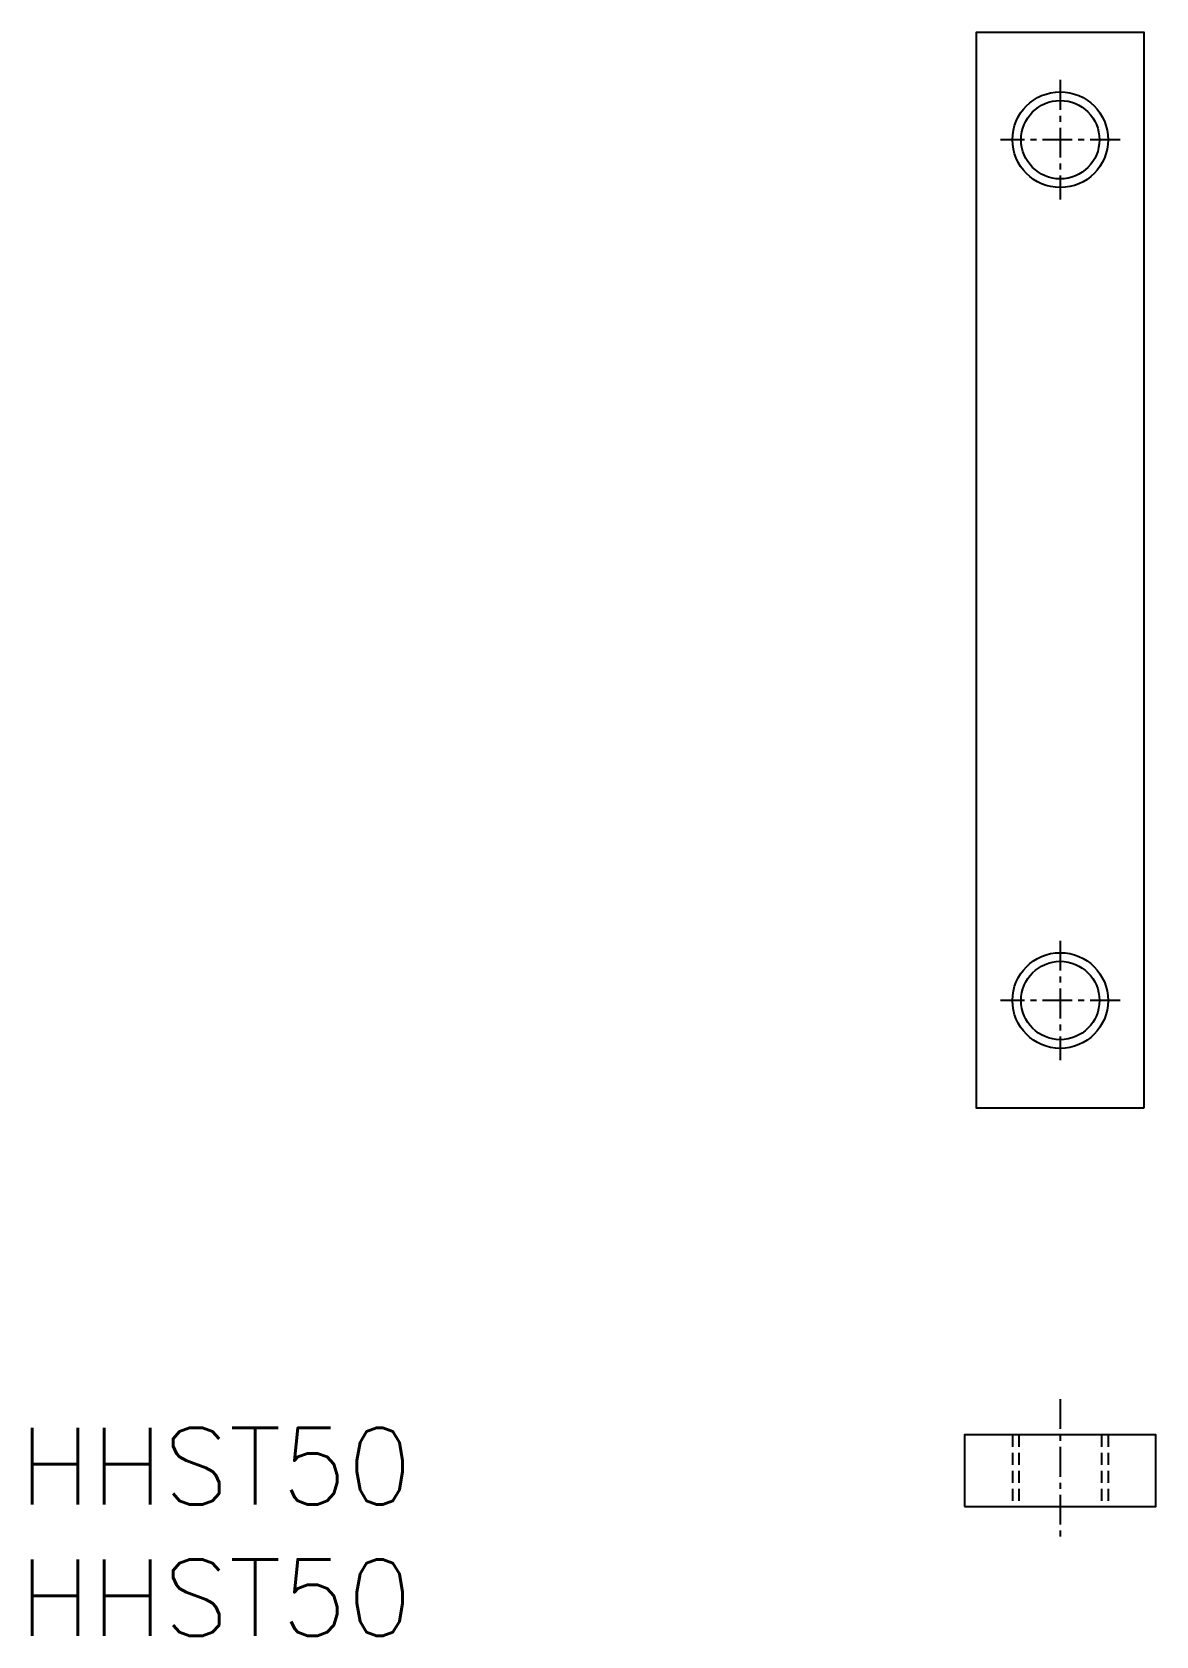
# Model space of a CAD drawing. Extents: x -43 to 4, y -26.6 to 40.5.
import ezdxf

# ---------------------------------------------------------------- set-up
doc = ezdxf.new("R2010")
doc.units = 0
doc.linetypes.add('CENTER', pattern=[2, 1.25, -0.25, 0.25, -0.25])
doc.linetypes.add('DASHED', pattern=[0.75, 0.5, -0.25])
doc.layers.get('0').update_dxf_attribs({"linetype": 'CONTINUOUS'})
doc.layers.add('CENTER', color=1, linetype='CENTER')
doc.styles.get("Standard").update_dxf_attribs({"font": 'txt.shx', "bigfont": 'bigfont.shx'})

msp = doc.modelspace()

# ---------------------------------------------------------------- linework, layer by layer
at = {"color": 3, "linetype": 'DASHED'}
for p, q in [((-2, -18.167), (-2, -21.167)), ((-1.729, -18.167), (-1.729, -21.167)), ((1.729, -18.167), (1.729, -21.167)), ((2, -18.167), (2, -21.167))]:
    msp.add_line(p, q, dxfattribs=at)
at = {"color": 7, "linetype": 'CONTINUOUS'}
for points in [[(3.5, -4.5), (-3.5, -4.5), (-3.5, 40.5), (3.5, 40.5)], [(-4, -21.167), (4, -21.167), (4, -18.167), (-4, -18.167)]]:
    msp.add_lwpolyline(points, close=True, dxfattribs=at)
at = {"color": 3, "linetype": 'CONTINUOUS'}
for centre in [(0, 36), (0, 0)]:
    msp.add_circle(centre, 2, dxfattribs=at)
at = {"color": 7, "linetype": 'CONTINUOUS'}
for centre in [(0, 36), (0, 0)]:
    msp.add_circle(centre, 1.639, dxfattribs=at)
at = {"layer": 'CENTER', "color": 1, "linetype": 'CENTER'}
for p, q in [((0, 38.5), (0, 33.5)), ((2.5, 36), (-2.5, 36)), ((0, 2.5), (0, -2.5)), ((2.5, 0), (-2.5, 0)), ((0, -16.667), (0, -22.667))]:
    msp.add_line(p, q, dxfattribs=at)

# ---------------------------------------------------------------- texts
at = {"color": 7, "linetype": 'CONTINUOUS'}
for p in [(-43.546, -21.071), (-43.546, -26.573)]:
    msp.add_text('HHST50', height=3.2, dxfattribs=at).set_placement(p)

doc.saveas('drawing.dxf')
